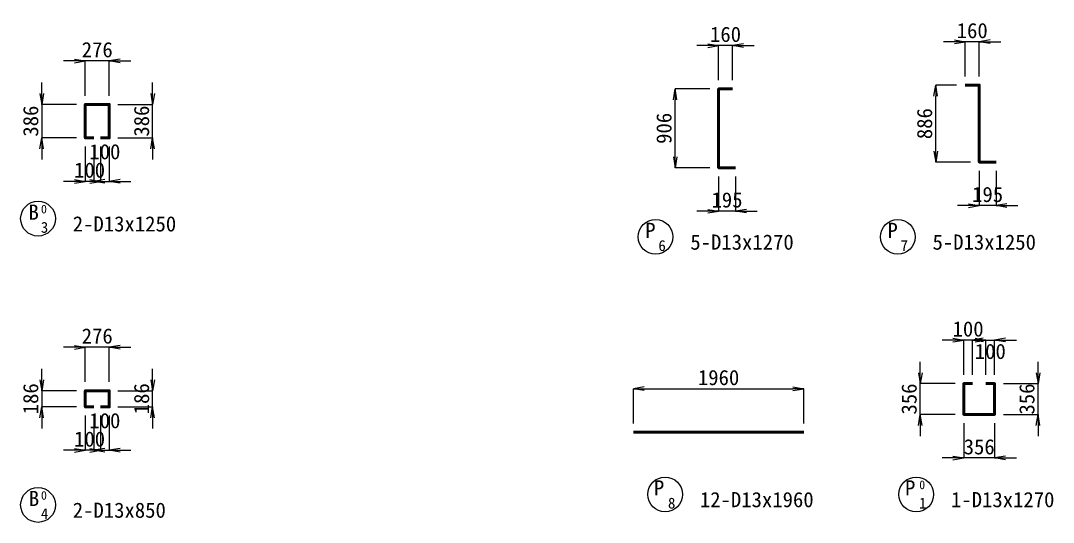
# Model space of a CAD drawing. Header units: millimetres. Extents: x 169470 to 758170, y -17820 to 11880.
# Drawn here: x 565382 to 577271, y -9488 to -3715 of the extents above; entities that cross this region are included whole.
import ezdxf
from ezdxf.enums import TextEntityAlignment as Align

# ---------------------------------------------------------------- set-up
doc = ezdxf.new("R2010")
doc.units = ezdxf.units.MM
doc.header["$LTSCALE"] = 50
doc.header["$PDSIZE"] = 300
doc.layers.get('Defpoints').update_dxf_attribs({"color": 151})
for name, color, linetype, lineweight in [('D-STR', 1, 'Continuous', 50), ('D-STR-DIM', 7, 'Continuous', 13), ('D-STR-TXT', 7, 'Continuous', 13)]:
    doc.layers.add(name, color=color, linetype=linetype, lineweight=lineweight)
doc.styles.add('MS ゴシック', font='MS Gothic.ttf')
doc.styles.add('YOKO_GOTHIC', font='MS Gothic.ttf')
doc.dimstyles.new('DIM-50', dxfattribs={"dimscale": 50, "dimtxt": 3.5, "dimasz": 2.5, "dimexe": 0, "dimexo": 2, "dimgap": 0.8, "dimtad": 1, "dimdec": 0, "dimzin": 1, "dimdsep": 46, "dimtxsty": 'MS ゴシック', "dimblk": 'OPEN', "dimcen": 0.1, "dimclrd": 256, "dimclre": 256, "dimclrt": 256, "dimaunit": 1, "dimadec": 3, "dimazin": 0, "dimtfac": 1, "dimtdec": 0, "dimtix": 1, "dimtmove": 2, "dimatfit": 3, "dimldrblk": 'OPEN', "dimfxl": 1, "dimlwd": -1, "dimlwe": -1, "dimarcsym": 2})

# ---------------------------------------------------------------- blocks, each defined once
blk = doc.blocks.new('_Open')
at = {"color": 0, "linetype": 'ByBlock', "lineweight": -2}
for p, q in [((-1, 0.167), (0, 0)), ((-1, -0.167), (0, 0)), ((0, 0), (-1, 0))]:
    blk.add_line(p, q, dxfattribs=at)
blk = doc.blocks.new('*D2092')
at = {"layer": 'D-STR-DIM', "ltscale": 1500, "transparency": 16777216}
for p, q in [((577095, -7766), (577095, -7641)), ((576695, -7891), (577095, -7891)), ((577095, -8247), (577095, -7891)), ((576695, -8247), (577095, -8247)), ((577095, -8372), (577095, -8497))]:
    blk.add_line(p, q, dxfattribs=at)
at = {"layer": 'Defpoints', "color": 0, "ltscale": 1500, "transparency": 16777216}
for p in [(576595, -7891), (577095, -7891), (576595, -8247)]:
    blk.add_point(p, dxfattribs=at)
at = {"layer": 'D-STR-DIM', "ltscale": 1500, "transparency": 16777216, "xscale": 125, "yscale": 125, "zscale": 125}
for p, rotation in [((577095, -7891), 270), ((577095, -8247), 90)]:
    blk.add_blockref('_Open', p, dxfattribs=dict(at, rotation=rotation))
at = {"layer": 'D-STR-DIM', "ltscale": 1500, "transparency": 16777216, "insert": (576967, -8069), "char_height": 175, "attachment_point": 5, "rotation": 90, "style": 'MS ゴシック'}
blk.add_mtext('356', dxfattribs=at)
blk = doc.blocks.new('*D2093')
at = {"layer": 'D-STR-DIM', "ltscale": 1500, "transparency": 16777216}
for p, q in [((576239, -8347), (576239, -8747)), ((576595, -8347), (576595, -8747)), ((576114, -8747), (575989, -8747)), ((576595, -8747), (576239, -8747)), ((576720, -8747), (576845, -8747))]:
    blk.add_line(p, q, dxfattribs=at)
at = {"layer": 'Defpoints', "color": 0, "ltscale": 1500, "transparency": 16777216}
for p in [(576239, -8247), (576595, -8247), (576239, -8747)]:
    blk.add_point(p, dxfattribs=at)
at = {"layer": 'D-STR-DIM', "ltscale": 1500, "transparency": 16777216, "xscale": 125, "yscale": 125, "zscale": 125}
blk.add_blockref('_Open', (576239, -8747), dxfattribs=at)
at = {"layer": 'D-STR-DIM', "ltscale": 1500, "transparency": 16777216, "xscale": 125, "yscale": 125, "zscale": 125, "rotation": 180}
blk.add_blockref('_Open', (576595, -8747), dxfattribs=at)
at = {"layer": 'D-STR-DIM', "ltscale": 1500, "transparency": 16777216, "insert": (576417, -8620), "char_height": 175, "attachment_point": 5, "style": 'MS ゴシック'}
blk.add_mtext('356', dxfattribs=at)
blk = doc.blocks.new('*D2094')
at = {"layer": 'D-STR-DIM', "ltscale": 1500, "transparency": 16777216}
for p, q in [((575739, -7766), (575739, -7641)), ((576139, -7891), (575739, -7891)), ((575739, -8247), (575739, -7891)), ((576139, -8247), (575739, -8247)), ((575739, -8372), (575739, -8497))]:
    blk.add_line(p, q, dxfattribs=at)
at = {"layer": 'Defpoints', "color": 0, "ltscale": 1500, "transparency": 16777216}
for p in [(575739, -7891), (576239, -7891), (576239, -8247)]:
    blk.add_point(p, dxfattribs=at)
at = {"layer": 'D-STR-DIM', "ltscale": 1500, "transparency": 16777216, "xscale": 125, "yscale": 125, "zscale": 125}
for p, rotation in [((575739, -7891), 270), ((575739, -8247), 90)]:
    blk.add_blockref('_Open', p, dxfattribs=dict(at, rotation=rotation))
at = {"layer": 'D-STR-DIM', "ltscale": 1500, "transparency": 16777216, "insert": (575611, -8069), "char_height": 175, "attachment_point": 5, "rotation": 90, "style": 'MS ゴシック'}
blk.add_mtext('356', dxfattribs=at)
blk = doc.blocks.new('*D2095')
at = {"layer": 'D-STR-DIM', "ltscale": 1500, "transparency": 16777216}
for p, q in [((576114, -7391), (575989, -7391)), ((576239, -7791), (576239, -7391)), ((576339, -7391), (576239, -7391)), ((576339, -7791), (576339, -7391)), ((576464, -7391), (576589, -7391))]:
    blk.add_line(p, q, dxfattribs=at)
at = {"layer": 'Defpoints', "color": 0, "ltscale": 1500, "transparency": 16777216}
for p in [(576239, -7391), (576239, -7891), (576339, -7891)]:
    blk.add_point(p, dxfattribs=at)
at = {"layer": 'D-STR-DIM', "ltscale": 1500, "transparency": 16777216, "xscale": 125, "yscale": 125, "zscale": 125}
blk.add_blockref('_Open', (576239, -7391), dxfattribs=at)
at = {"layer": 'D-STR-DIM', "ltscale": 1500, "transparency": 16777216, "xscale": 125, "yscale": 125, "zscale": 125, "rotation": 180}
blk.add_blockref('_Open', (576339, -7391), dxfattribs=at)
at = {"layer": 'D-STR-DIM', "ltscale": 1500, "transparency": 16777216, "insert": (576289, -7264), "char_height": 175, "attachment_point": 5, "style": 'MS ゴシック'}
blk.add_mtext('100', dxfattribs=at)
blk = doc.blocks.new('*D2096')
at = {"layer": 'D-STR-DIM', "ltscale": 1500, "transparency": 16777216}
for p, q in [((576370, -7391), (576245, -7391)), ((576495, -7791), (576495, -7391)), ((576495, -7391), (576595, -7391)), ((576595, -7791), (576595, -7391)), ((576720, -7391), (576845, -7391))]:
    blk.add_line(p, q, dxfattribs=at)
at = {"layer": 'Defpoints', "color": 0, "ltscale": 1500, "transparency": 16777216}
for p in [(576595, -7391), (576495, -7891), (576595, -7891)]:
    blk.add_point(p, dxfattribs=at)
at = {"layer": 'D-STR-DIM', "ltscale": 1500, "transparency": 16777216, "xscale": 125, "yscale": 125, "zscale": 125}
blk.add_blockref('_Open', (576495, -7391), dxfattribs=at)
at = {"layer": 'D-STR-DIM', "ltscale": 1500, "transparency": 16777216, "xscale": 125, "yscale": 125, "zscale": 125, "rotation": 180}
blk.add_blockref('_Open', (576595, -7391), dxfattribs=at)
at = {"layer": 'D-STR-DIM', "ltscale": 1500, "transparency": 16777216, "insert": (576545, -7522), "char_height": 175, "attachment_point": 5, "style": 'MS ゴシック'}
blk.add_mtext('100', dxfattribs=at)
blk = doc.blocks.new('*D2102')
at = {"layer": 'D-STR-DIM', "ltscale": 1500, "transparency": 16777216}
for p, q in [((566902, -4553), (566902, -4428)), ((566502, -4678), (566902, -4678)), ((566902, -5064), (566902, -4678)), ((566502, -5064), (566902, -5064)), ((566902, -5189), (566902, -5314))]:
    blk.add_line(p, q, dxfattribs=at)
at = {"layer": 'Defpoints', "color": 0, "ltscale": 1500, "transparency": 16777216}
for p in [(566402, -4678), (566902, -4678), (566402, -5064)]:
    blk.add_point(p, dxfattribs=at)
at = {"layer": 'D-STR-DIM', "ltscale": 1500, "transparency": 16777216, "xscale": 125, "yscale": 125, "zscale": 125}
for p, rotation in [((566902, -4678), 270), ((566902, -5064), 90)]:
    blk.add_blockref('_Open', p, dxfattribs=dict(at, rotation=rotation))
at = {"layer": 'D-STR-DIM', "ltscale": 1500, "transparency": 16777216, "insert": (566775, -4871), "char_height": 175, "attachment_point": 5, "rotation": 90, "style": 'MS ゴシック'}
blk.add_mtext('386', dxfattribs=at)
blk = doc.blocks.new('*D2103')
at = {"layer": 'D-STR-DIM', "ltscale": 1500, "transparency": 16777216}
for p, q in [((565626, -4553), (565626, -4428)), ((566026, -4678), (565626, -4678)), ((565626, -4678), (565626, -5064)), ((566026, -5064), (565626, -5064)), ((565626, -5189), (565626, -5314))]:
    blk.add_line(p, q, dxfattribs=at)
at = {"layer": 'Defpoints', "color": 0, "ltscale": 1500, "transparency": 16777216}
for p in [(566126, -4678), (565626, -5064), (566126, -5064)]:
    blk.add_point(p, dxfattribs=at)
at = {"layer": 'D-STR-DIM', "ltscale": 1500, "transparency": 16777216, "xscale": 125, "yscale": 125, "zscale": 125}
for p, rotation in [((565626, -4678), 270), ((565626, -5064), 90)]:
    blk.add_blockref('_Open', p, dxfattribs=dict(at, rotation=rotation))
at = {"layer": 'D-STR-DIM', "ltscale": 1500, "transparency": 16777216, "insert": (565499, -4871), "char_height": 175, "attachment_point": 5, "rotation": 90, "style": 'MS ゴシック'}
blk.add_mtext('386', dxfattribs=at)
blk = doc.blocks.new('*D2104')
at = {"layer": 'D-STR-DIM', "ltscale": 1500, "transparency": 16777216}
for p, q in [((566001, -4178), (565876, -4178)), ((566126, -4578), (566126, -4178)), ((566402, -4178), (566126, -4178)), ((566402, -4578), (566402, -4178)), ((566527, -4178), (566652, -4178))]:
    blk.add_line(p, q, dxfattribs=at)
at = {"layer": 'Defpoints', "color": 0, "ltscale": 1500, "transparency": 16777216}
for p in [(566126, -4178), (566126, -4678), (566402, -4678)]:
    blk.add_point(p, dxfattribs=at)
at = {"layer": 'D-STR-DIM', "ltscale": 1500, "transparency": 16777216, "xscale": 125, "yscale": 125, "zscale": 125}
blk.add_blockref('_Open', (566126, -4178), dxfattribs=at)
at = {"layer": 'D-STR-DIM', "ltscale": 1500, "transparency": 16777216, "xscale": 125, "yscale": 125, "zscale": 125, "rotation": 180}
blk.add_blockref('_Open', (566402, -4178), dxfattribs=at)
at = {"layer": 'D-STR-DIM', "ltscale": 1500, "transparency": 16777216, "insert": (566264, -4050), "char_height": 175, "attachment_point": 5, "style": 'MS ゴシック'}
blk.add_mtext('276', dxfattribs=at)
blk = doc.blocks.new('*D2105')
at = {"layer": 'D-STR-DIM', "ltscale": 1500, "transparency": 16777216}
for p, q in [((566126, -5164), (566126, -5564)), ((566226, -5164), (566226, -5564)), ((566001, -5564), (565876, -5564)), ((566226, -5564), (566126, -5564)), ((566351, -5564), (566476, -5564))]:
    blk.add_line(p, q, dxfattribs=at)
at = {"layer": 'Defpoints', "color": 0, "ltscale": 1500, "transparency": 16777216}
for p in [(566126, -5064), (566226, -5064), (566126, -5564)]:
    blk.add_point(p, dxfattribs=at)
at = {"layer": 'D-STR-DIM', "ltscale": 1500, "transparency": 16777216, "xscale": 125, "yscale": 125, "zscale": 125}
blk.add_blockref('_Open', (566126, -5564), dxfattribs=at)
at = {"layer": 'D-STR-DIM', "ltscale": 1500, "transparency": 16777216, "xscale": 125, "yscale": 125, "zscale": 125, "rotation": 180}
blk.add_blockref('_Open', (566226, -5564), dxfattribs=at)
at = {"layer": 'D-STR-DIM', "ltscale": 1500, "transparency": 16777216, "insert": (566176, -5436), "char_height": 175, "attachment_point": 5, "style": 'MS ゴシック'}
blk.add_mtext('100', dxfattribs=at)
blk = doc.blocks.new('*D2106')
at = {"layer": 'D-STR-DIM', "ltscale": 1500, "transparency": 16777216}
for p, q in [((566302, -5164), (566302, -5564)), ((566402, -5164), (566402, -5564)), ((566177, -5564), (566052, -5564)), ((566302, -5564), (566402, -5564)), ((566527, -5564), (566652, -5564))]:
    blk.add_line(p, q, dxfattribs=at)
at = {"layer": 'Defpoints', "color": 0, "ltscale": 1500, "transparency": 16777216}
for p in [(566302, -5064), (566402, -5064), (566402, -5564)]:
    blk.add_point(p, dxfattribs=at)
at = {"layer": 'D-STR-DIM', "ltscale": 1500, "transparency": 16777216, "xscale": 125, "yscale": 125, "zscale": 125}
blk.add_blockref('_Open', (566302, -5564), dxfattribs=at)
at = {"layer": 'D-STR-DIM', "ltscale": 1500, "transparency": 16777216, "xscale": 125, "yscale": 125, "zscale": 125, "rotation": 180}
blk.add_blockref('_Open', (566402, -5564), dxfattribs=at)
at = {"layer": 'D-STR-DIM', "ltscale": 1500, "transparency": 16777216, "insert": (566352, -5224), "char_height": 175, "attachment_point": 5, "style": 'MS ゴシック'}
blk.add_mtext('100', dxfattribs=at)
blk = doc.blocks.new('*D2107')
at = {"layer": 'D-STR-DIM', "ltscale": 1500, "transparency": 16777216}
for p, q in [((566902, -7848), (566902, -7723)), ((566502, -7973), (566902, -7973)), ((566902, -8159), (566902, -7973)), ((566502, -8159), (566902, -8159)), ((566902, -8284), (566902, -8409))]:
    blk.add_line(p, q, dxfattribs=at)
at = {"layer": 'Defpoints', "color": 0, "ltscale": 1500, "transparency": 16777216}
for p in [(566402, -7973), (566902, -7973), (566402, -8159)]:
    blk.add_point(p, dxfattribs=at)
at = {"layer": 'D-STR-DIM', "ltscale": 1500, "transparency": 16777216, "xscale": 125, "yscale": 125, "zscale": 125}
for p, rotation in [((566902, -7973), 270), ((566902, -8159), 90)]:
    blk.add_blockref('_Open', p, dxfattribs=dict(at, rotation=rotation))
at = {"layer": 'D-STR-DIM', "ltscale": 1500, "transparency": 16777216, "insert": (566775, -8066), "char_height": 175, "attachment_point": 5, "rotation": 90, "style": 'MS ゴシック'}
blk.add_mtext('186', dxfattribs=at)
blk = doc.blocks.new('*D2108')
at = {"layer": 'D-STR-DIM', "ltscale": 1500, "transparency": 16777216}
for p, q in [((565626, -7848), (565626, -7723)), ((566026, -7973), (565626, -7973)), ((565626, -7973), (565626, -8159)), ((566026, -8159), (565626, -8159)), ((565626, -8284), (565626, -8409))]:
    blk.add_line(p, q, dxfattribs=at)
at = {"layer": 'Defpoints', "color": 0, "ltscale": 1500, "transparency": 16777216}
for p in [(566126, -7973), (565626, -8159), (566126, -8159)]:
    blk.add_point(p, dxfattribs=at)
at = {"layer": 'D-STR-DIM', "ltscale": 1500, "transparency": 16777216, "xscale": 125, "yscale": 125, "zscale": 125}
for p, rotation in [((565626, -7973), 270), ((565626, -8159), 90)]:
    blk.add_blockref('_Open', p, dxfattribs=dict(at, rotation=rotation))
at = {"layer": 'D-STR-DIM', "ltscale": 1500, "transparency": 16777216, "insert": (565499, -8066), "char_height": 175, "attachment_point": 5, "rotation": 90, "style": 'MS ゴシック'}
blk.add_mtext('186', dxfattribs=at)
blk = doc.blocks.new('*D2109')
at = {"layer": 'D-STR-DIM', "ltscale": 1500, "transparency": 16777216}
for p, q in [((566001, -7473), (565876, -7473)), ((566126, -7873), (566126, -7473)), ((566402, -7473), (566126, -7473)), ((566402, -7873), (566402, -7473)), ((566527, -7473), (566652, -7473))]:
    blk.add_line(p, q, dxfattribs=at)
at = {"layer": 'Defpoints', "color": 0, "ltscale": 1500, "transparency": 16777216}
for p in [(566126, -7473), (566126, -7973), (566402, -7973)]:
    blk.add_point(p, dxfattribs=at)
at = {"layer": 'D-STR-DIM', "ltscale": 1500, "transparency": 16777216, "xscale": 125, "yscale": 125, "zscale": 125}
blk.add_blockref('_Open', (566126, -7473), dxfattribs=at)
at = {"layer": 'D-STR-DIM', "ltscale": 1500, "transparency": 16777216, "xscale": 125, "yscale": 125, "zscale": 125, "rotation": 180}
blk.add_blockref('_Open', (566402, -7473), dxfattribs=at)
at = {"layer": 'D-STR-DIM', "ltscale": 1500, "transparency": 16777216, "insert": (566264, -7345), "char_height": 175, "attachment_point": 5, "style": 'MS ゴシック'}
blk.add_mtext('276', dxfattribs=at)
blk = doc.blocks.new('*D2110')
at = {"layer": 'D-STR-DIM', "ltscale": 1500, "transparency": 16777216}
for p, q in [((566126, -8259), (566126, -8659)), ((566226, -8259), (566226, -8659)), ((566001, -8659), (565876, -8659)), ((566226, -8659), (566126, -8659)), ((566351, -8659), (566476, -8659))]:
    blk.add_line(p, q, dxfattribs=at)
at = {"layer": 'Defpoints', "color": 0, "ltscale": 1500, "transparency": 16777216}
for p in [(566126, -8159), (566226, -8159), (566126, -8659)]:
    blk.add_point(p, dxfattribs=at)
at = {"layer": 'D-STR-DIM', "ltscale": 1500, "transparency": 16777216, "xscale": 125, "yscale": 125, "zscale": 125}
blk.add_blockref('_Open', (566126, -8659), dxfattribs=at)
at = {"layer": 'D-STR-DIM', "ltscale": 1500, "transparency": 16777216, "xscale": 125, "yscale": 125, "zscale": 125, "rotation": 180}
blk.add_blockref('_Open', (566226, -8659), dxfattribs=at)
at = {"layer": 'D-STR-DIM', "ltscale": 1500, "transparency": 16777216, "insert": (566176, -8531), "char_height": 175, "attachment_point": 5, "style": 'MS ゴシック'}
blk.add_mtext('100', dxfattribs=at)
blk = doc.blocks.new('*D2111')
at = {"layer": 'D-STR-DIM', "ltscale": 1500, "transparency": 16777216}
for p, q in [((566302, -8259), (566302, -8659)), ((566402, -8259), (566402, -8659)), ((566177, -8659), (566052, -8659)), ((566302, -8659), (566402, -8659)), ((566527, -8659), (566652, -8659))]:
    blk.add_line(p, q, dxfattribs=at)
at = {"layer": 'Defpoints', "color": 0, "ltscale": 1500, "transparency": 16777216}
for p in [(566302, -8159), (566402, -8159), (566402, -8659)]:
    blk.add_point(p, dxfattribs=at)
at = {"layer": 'D-STR-DIM', "ltscale": 1500, "transparency": 16777216, "xscale": 125, "yscale": 125, "zscale": 125}
blk.add_blockref('_Open', (566302, -8659), dxfattribs=at)
at = {"layer": 'D-STR-DIM', "ltscale": 1500, "transparency": 16777216, "xscale": 125, "yscale": 125, "zscale": 125, "rotation": 180}
blk.add_blockref('_Open', (566402, -8659), dxfattribs=at)
at = {"layer": 'D-STR-DIM', "ltscale": 1500, "transparency": 16777216, "insert": (566352, -8319), "char_height": 175, "attachment_point": 5, "style": 'MS ゴシック'}
blk.add_mtext('100', dxfattribs=at)
blk = doc.blocks.new('*D1986')
at = {"layer": 'D-STR-DIM', "ltscale": 1500, "transparency": 16777216}
for p, q in [((572437, -8351), (572437, -7951)), ((572562, -7951), (574272, -7951)), ((574397, -8351), (574397, -7951))]:
    blk.add_line(p, q, dxfattribs=at)
at = {"layer": 'Defpoints', "color": 0, "ltscale": 1500, "transparency": 16777216}
for p in [(574397, -7951), (572437, -8451), (574397, -8451)]:
    blk.add_point(p, dxfattribs=at)
at = {"layer": 'D-STR-DIM', "ltscale": 1500, "transparency": 16777216, "xscale": 125, "yscale": 125, "zscale": 125, "rotation": 180}
blk.add_blockref('_Open', (572437, -7951), dxfattribs=at)
at = {"layer": 'D-STR-DIM', "ltscale": 1500, "transparency": 16777216, "xscale": 125, "yscale": 125, "zscale": 125}
blk.add_blockref('_Open', (574397, -7951), dxfattribs=at)
at = {"layer": 'D-STR-DIM', "ltscale": 1500, "transparency": 16777216, "insert": (573417, -7823), "char_height": 175, "attachment_point": 5, "style": 'MS ゴシック'}
blk.add_mtext('1960', dxfattribs=at)
blk = doc.blocks.new('*D1987')
at = {"layer": 'D-STR-DIM', "ltscale": 1500, "transparency": 16777216}
for p, q in [((576417, -5443), (576417, -5843)), ((576612, -5443), (576612, -5843)), ((576292, -5843), (576167, -5843)), ((576612, -5843), (576417, -5843)), ((576737, -5843), (576862, -5843))]:
    blk.add_line(p, q, dxfattribs=at)
at = {"layer": 'Defpoints', "color": 0, "ltscale": 1500, "transparency": 16777216}
for p in [(576417, -5343), (576612, -5343), (576417, -5843)]:
    blk.add_point(p, dxfattribs=at)
at = {"layer": 'D-STR-DIM', "ltscale": 1500, "transparency": 16777216, "xscale": 125, "yscale": 125, "zscale": 125}
blk.add_blockref('_Open', (576417, -5843), dxfattribs=at)
at = {"layer": 'D-STR-DIM', "ltscale": 1500, "transparency": 16777216, "xscale": 125, "yscale": 125, "zscale": 125, "rotation": 180}
blk.add_blockref('_Open', (576612, -5843), dxfattribs=at)
at = {"layer": 'D-STR-DIM', "ltscale": 1500, "transparency": 16777216, "insert": (576514, -5716), "char_height": 175, "attachment_point": 5, "style": 'MS ゴシック'}
blk.add_mtext('195', dxfattribs=at)
blk = doc.blocks.new('*D1988')
at = {"layer": 'D-STR-DIM', "ltscale": 1500, "transparency": 16777216}
for p, q in [((576157, -4457), (575917, -4457)), ((575917, -5218), (575917, -4582)), ((576317, -5343), (575917, -5343))]:
    blk.add_line(p, q, dxfattribs=at)
at = {"layer": 'Defpoints', "color": 0, "ltscale": 1500, "transparency": 16777216}
for p in [(575917, -4457), (576257, -4457), (576417, -5343)]:
    blk.add_point(p, dxfattribs=at)
at = {"layer": 'D-STR-DIM', "ltscale": 1500, "transparency": 16777216, "xscale": 125, "yscale": 125, "zscale": 125}
for p, rotation in [((575917, -4457), 90), ((575917, -5343), 270)]:
    blk.add_blockref('_Open', p, dxfattribs=dict(at, rotation=rotation))
at = {"layer": 'D-STR-DIM', "ltscale": 1500, "transparency": 16777216, "insert": (575789, -4900), "char_height": 175, "attachment_point": 5, "rotation": 90, "style": 'MS ゴシック'}
blk.add_mtext('886', dxfattribs=at)
blk = doc.blocks.new('*D1989')
at = {"layer": 'D-STR-DIM', "ltscale": 1500, "transparency": 16777216}
for p, q in [((576132, -3957), (576007, -3957)), ((576257, -4357), (576257, -3957)), ((576417, -3957), (576257, -3957)), ((576417, -4357), (576417, -3957)), ((576542, -3957), (576667, -3957))]:
    blk.add_line(p, q, dxfattribs=at)
at = {"layer": 'Defpoints', "color": 0, "ltscale": 1500, "transparency": 16777216}
for p in [(576257, -3957), (576257, -4457), (576417, -4457)]:
    blk.add_point(p, dxfattribs=at)
at = {"layer": 'D-STR-DIM', "ltscale": 1500, "transparency": 16777216, "xscale": 125, "yscale": 125, "zscale": 125}
blk.add_blockref('_Open', (576257, -3957), dxfattribs=at)
at = {"layer": 'D-STR-DIM', "ltscale": 1500, "transparency": 16777216, "xscale": 125, "yscale": 125, "zscale": 125, "rotation": 180}
blk.add_blockref('_Open', (576417, -3957), dxfattribs=at)
at = {"layer": 'D-STR-DIM', "ltscale": 1500, "transparency": 16777216, "insert": (576337, -3830), "char_height": 175, "attachment_point": 5, "style": 'MS ゴシック'}
blk.add_mtext('160', dxfattribs=at)
blk = doc.blocks.new('*D1990')
at = {"layer": 'D-STR-DIM', "ltscale": 1500, "transparency": 16777216}
for p, q in [((573417, -5507), (573417, -5907)), ((573612, -5507), (573612, -5907)), ((573292, -5907), (573167, -5907)), ((573612, -5907), (573417, -5907)), ((573737, -5907), (573862, -5907))]:
    blk.add_line(p, q, dxfattribs=at)
at = {"layer": 'Defpoints', "color": 0, "ltscale": 1500, "transparency": 16777216}
for p in [(573417, -5407), (573612, -5407), (573417, -5907)]:
    blk.add_point(p, dxfattribs=at)
at = {"layer": 'D-STR-DIM', "ltscale": 1500, "transparency": 16777216, "xscale": 125, "yscale": 125, "zscale": 125}
blk.add_blockref('_Open', (573417, -5907), dxfattribs=at)
at = {"layer": 'D-STR-DIM', "ltscale": 1500, "transparency": 16777216, "xscale": 125, "yscale": 125, "zscale": 125, "rotation": 180}
blk.add_blockref('_Open', (573612, -5907), dxfattribs=at)
at = {"layer": 'D-STR-DIM', "ltscale": 1500, "transparency": 16777216, "insert": (573514, -5779), "char_height": 175, "attachment_point": 5, "style": 'MS ゴシック'}
blk.add_mtext('195', dxfattribs=at)
blk = doc.blocks.new('*D1991')
at = {"layer": 'D-STR-DIM', "ltscale": 1500, "transparency": 16777216}
for p, q in [((573317, -4501), (572917, -4501)), ((572917, -5282), (572917, -4626)), ((573317, -5407), (572917, -5407))]:
    blk.add_line(p, q, dxfattribs=at)
at = {"layer": 'Defpoints', "color": 0, "ltscale": 1500, "transparency": 16777216}
for p in [(572917, -4501), (573417, -4501), (573417, -5407)]:
    blk.add_point(p, dxfattribs=at)
at = {"layer": 'D-STR-DIM', "ltscale": 1500, "transparency": 16777216, "xscale": 125, "yscale": 125, "zscale": 125}
for p, rotation in [((572917, -4501), 90), ((572917, -5407), 270)]:
    blk.add_blockref('_Open', p, dxfattribs=dict(at, rotation=rotation))
at = {"layer": 'D-STR-DIM', "ltscale": 1500, "transparency": 16777216, "insert": (572789, -4954), "char_height": 175, "attachment_point": 5, "rotation": 90, "style": 'MS ゴシック'}
blk.add_mtext('906', dxfattribs=at)
blk = doc.blocks.new('*D1992')
at = {"layer": 'D-STR-DIM', "ltscale": 1500, "transparency": 16777216}
for p, q in [((573292, -4001), (573167, -4001)), ((573417, -4401), (573417, -4001)), ((573577, -4001), (573417, -4001)), ((573577, -4401), (573577, -4001)), ((573702, -4001), (573827, -4001))]:
    blk.add_line(p, q, dxfattribs=at)
at = {"layer": 'Defpoints', "color": 0, "ltscale": 1500, "transparency": 16777216}
for p in [(573417, -4001), (573417, -4501), (573577, -4501)]:
    blk.add_point(p, dxfattribs=at)
at = {"layer": 'D-STR-DIM', "ltscale": 1500, "transparency": 16777216, "xscale": 125, "yscale": 125, "zscale": 125}
blk.add_blockref('_Open', (573417, -4001), dxfattribs=at)
at = {"layer": 'D-STR-DIM', "ltscale": 1500, "transparency": 16777216, "xscale": 125, "yscale": 125, "zscale": 125, "rotation": 180}
blk.add_blockref('_Open', (573577, -4001), dxfattribs=at)
at = {"layer": 'D-STR-DIM', "ltscale": 1500, "transparency": 16777216, "insert": (573497, -3873), "char_height": 175, "attachment_point": 5, "style": 'MS ゴシック'}
blk.add_mtext('160', dxfattribs=at)

msp = doc.modelspace()

# ---------------------------------------------------------------- linework, layer by layer
at = {"layer": 'D-STR'}
msp.add_line((572436.87, -8450.94), (574396.87, -8450.94), dxfattribs=at)
for points in [[(573576.87, -4500.71), (573416.87, -4500.71), (573416.87, -5406.71), (573611.87, -5406.71)], [(576256.87, -4457.05), (576416.87, -4457.05), (576416.87, -5343.05), (576611.87, -5343.05)], [(566226.02, -5063.92), (566126.02, -5063.92), (566126.02, -4677.92), (566402.02, -4677.92), (566402.02, -5063.92), (566302.02, -5063.92)], [(576338.87, -7891.13), (576238.87, -7891.13), (576238.87, -8247.13), (576594.87, -8247.13), (576594.87, -7891.13), (576494.87, -7891.13)], [(566226.02, -8158.94), (566126.02, -8158.94), (566126.02, -7972.94), (566402.02, -7972.94), (566402.02, -8158.94), (566302.02, -8158.94)]]:
    msp.add_lwpolyline(points, dxfattribs=at)
at = {"layer": 'D-STR-TXT'}
for centre in [(565582.43, -5993.18), (572691.67, -6203.06), (575480.06, -6203.06), (575692.8, -9166.63), (565582.43, -9288.19)]:
    msp.add_circle(centre, 200, dxfattribs=at)
at = {"layer": 'D-STR-TXT', "color": 4}
msp.add_circle((572801.81, -9166.63), 200, dxfattribs=at)

# ---------------------------------------------------------------- texts
at = {"layer": 'D-STR-TXT', "style": 'YOKO_GOTHIC'}
for s, height, p in [('B', 175, (565532.51, -5918.14)), ('3', 125, (565657.43, -6093.18)), ('P ', 175, (572691.67, -6128.06)), ('P ', 175, (575480.06, -6128.06)), ('6', 125, (572766.67, -6303.06)), ('7', 125, (575555.06, -6303.06)), ('P', 175, (575622.74, -9091.63)), ('B', 175, (565536.28, -9213.19)), ('1', 125, (575767.8, -9266.63)), ('4', 125, (565657.43, -9388.19))]:
    msp.add_text(s, height=height, dxfattribs=at).set_placement(p, align=Align.MIDDLE_CENTER)
for p in [(565650.55, -5932.99), (575760.92, -9106.44), (565650.55, -9228)]:
    msp.add_text('0', height=100, dxfattribs=at).set_placement(p, align=Align.CENTER)
for s, p in [('2-D13x1250', (565982.43, -6193.18)), ('5-D13x1250', (575880.06, -6403.06)), ('1-D13x1270', (576092.8, -9366.63)), ('2-D13x850', (565982.43, -9488.19))]:
    msp.add_text(s, height=175, dxfattribs=at).set_placement(p, align=Align.BOTTOM_LEFT)
at = {"layer": 'D-STR-TXT', "color": 4, "style": 'YOKO_GOTHIC'}
for s, p in [('5-D13x1270', (573091.67, -6403.06)), ('12-D13x1960', (573201.81, -9366.63))]:
    msp.add_text(s, height=175, dxfattribs=at).set_placement(p, align=Align.BOTTOM_LEFT)
for s, height, p in [('P', 175, (572731.75, -9091.63)), ('8', 125, (572876.81, -9266.63))]:
    msp.add_text(s, height=height, dxfattribs=at).set_placement(p, align=Align.MIDDLE_CENTER)

# ---------------------------------------------------------------- dimensions: what is measured, and where the dimension line sits
at = {"layer": 'D-STR-DIM', "ltscale": 1500}
for base, p1, p2, picture, middle in [((573416.87, -4000.71), (573576.87, -4500.71), (573416.87, -4500.71), '*D1992', (573496.87, -3873.21)), ((576256.87, -3957.05), (576416.87, -4457.05), (576256.87, -4457.05), '*D1989', (576336.87, -3829.55)), ((566126.02, -4177.92), (566402.02, -4677.92), (566126.02, -4677.92), '*D2104', (566264.02, -4050.42)), ((566126.02, -5563.92), (566226.02, -5063.92), (566126.02, -5063.92), '*D2105', (566176.02, -5436.42)), ((576416.87, -5843.05), (576611.87, -5343.05), (576416.87, -5343.05), '*D1987', (576514.37, -5715.55)), ((573416.87, -5906.71), (573611.87, -5406.71), (573416.87, -5406.71), '*D1990', (573514.37, -5779.21)), ((566126.02, -7472.94), (566402.02, -7972.94), (566126.02, -7972.94), '*D2109', (566264.02, -7345.44)), ((576238.87, -7391.13), (576338.87, -7891.13), (576238.87, -7891.13), '*D2095', (576288.87, -7263.63)), ((574396.87, -7950.94), (572436.87, -8450.94), (574396.87, -8450.94), '*D1986', (573416.87, -7823.44)), ((566126.02, -8658.94), (566226.02, -8158.94), (566126.02, -8158.94), '*D2110', (566176.02, -8531.44)), ((576238.87, -8747.13), (576594.87, -8247.13), (576238.87, -8247.13), '*D2093', (576416.87, -8619.63))]:
    dim = msp.add_linear_dim(base=base, p1=p1, p2=p2, dimstyle='DIM-50', dxfattribs=at)
    dim.commit()
    dim.dimension.update_dxf_attribs({"geometry": picture, "text_midpoint": middle})
for base, p1, p2, picture, middle in [((565626.02, -5063.92), (566126.02, -4677.92), (566126.02, -5063.92), '*D2103', (565498.52, -4870.92)), ((566902.02, -4677.92), (566402.02, -5063.92), (566402.02, -4677.92), '*D2102', (566774.52, -4870.92)), ((572916.87, -4500.71), (573416.87, -5406.71), (573416.87, -4500.71), '*D1991', (572789.37, -4953.71)), ((575916.87, -4457.05), (576416.87, -5343.05), (576256.87, -4457.05), '*D1988', (575789.37, -4900.05)), ((565626.02, -8158.94), (566126.02, -7972.94), (566126.02, -8158.94), '*D2108', (565498.52, -8065.94)), ((566902.02, -7972.94), (566402.02, -8158.94), (566402.02, -7972.94), '*D2107', (566774.52, -8065.94)), ((575738.87, -7891.13), (576238.87, -8247.13), (576238.87, -7891.13), '*D2094', (575611.37, -8069.13)), ((577094.87, -7891.13), (576594.87, -8247.13), (576594.87, -7891.13), '*D2092', (576967.37, -8069.13))]:
    dim = msp.add_linear_dim(base=base, p1=p1, p2=p2, angle=90, dimstyle='DIM-50', dxfattribs=at)
    dim.commit()
    dim.dimension.update_dxf_attribs({"geometry": picture, "text_midpoint": middle})
for base, p1, p2, picture, middle in [((566402.02, -5563.92), (566302.02, -5063.92), (566402.02, -5063.92), '*D2106', (566352.02, -5224.27)), ((576594.87, -7391.13), (576494.87, -7891.13), (576594.87, -7891.13), '*D2096', (576544.87, -7522.04)), ((566402.02, -8658.94), (566302.02, -8158.94), (566402.02, -8158.94), '*D2111', (566352.02, -8319.29))]:
    dim = msp.add_linear_dim(base=base, p1=p1, p2=p2, dimstyle='DIM-50', dxfattribs=at)
    dim.commit()
    dim.dimension.update_dxf_attribs({"geometry": picture, "text_midpoint": middle, "dimtype": 160})

doc.saveas('drawing.dxf')
